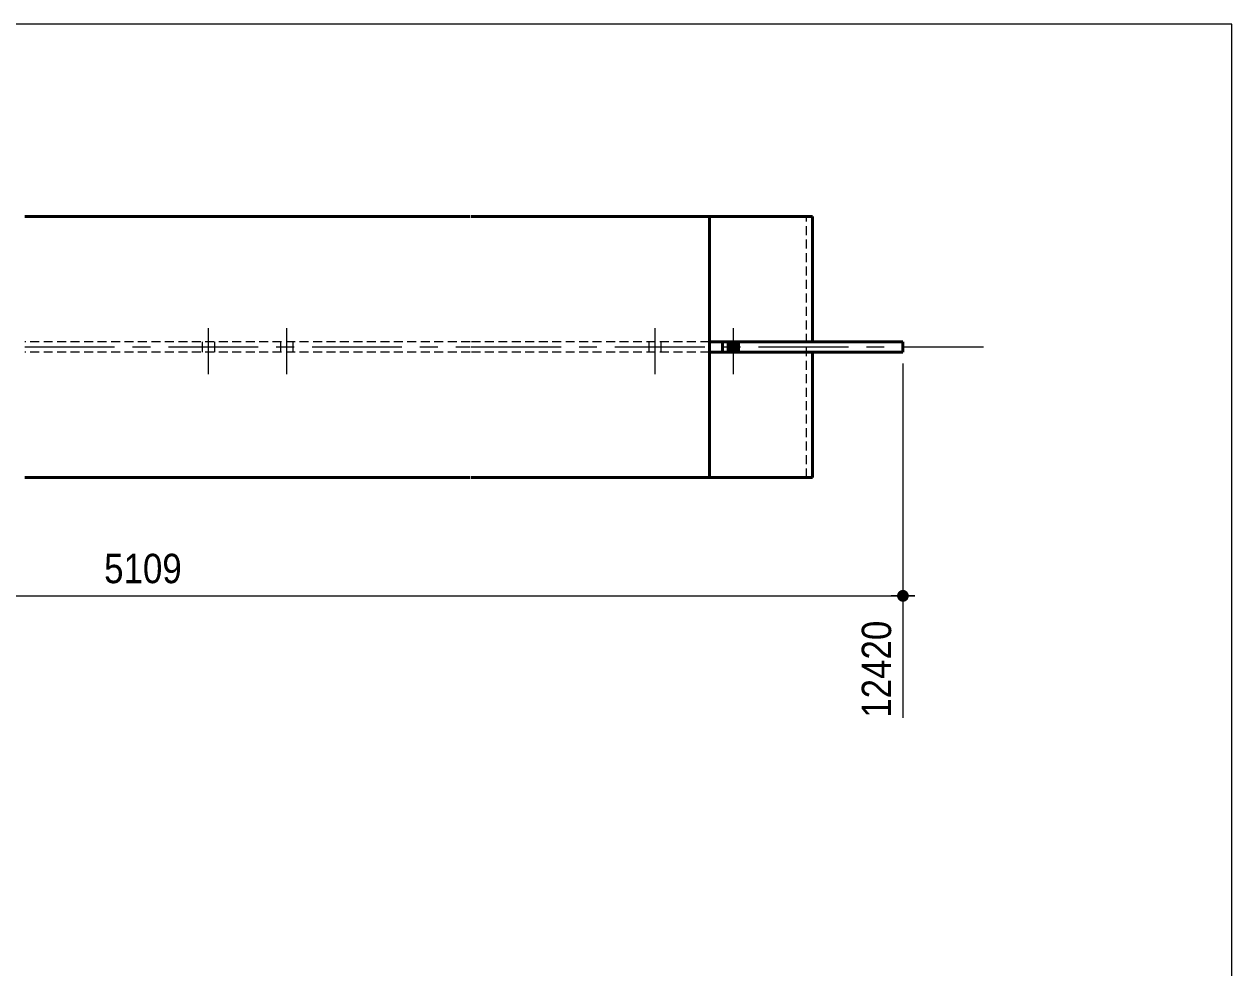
# Model space of a CAD drawing. Header units: millimetres. Extents: x 2 to 410, y 5 to 282.
# Drawn here: x 298.2 to 405, y 198.6 to 282 of the extents above; entities that cross this region are included whole.
import ezdxf

# ---------------------------------------------------------------- set-up
doc = ezdxf.new("R2010")
doc.units = ezdxf.units.MM
for name, pattern in [('AXES', [12.7, 7.9375, -1.5875, 1.5875, -1.5875]), ('CACHE2', [1.190625, 0.79375, -0.396875]), ('INTERROMPUX2', [9.525, 6.35, -3.175])]:
    doc.linetypes.add(name, pattern=pattern)
for name, color, linetype, lineweight in [('Axe', 1, 'Continuous', 0), ('Boulon', 7, 'Continuous', 0), ('Cache', 7, 'Continuous', 0), ('Cotation', 7, 'Continuous', 0), ('Feuille dessin', 5, 'Continuous', 0), ('Piece', 2, 'Continuous', 0)]:
    doc.layers.add(name, color=color, linetype=linetype, lineweight=lineweight)
doc.styles.add('ARIAL', font='ARIAL.TTF')

# ---------------------------------------------------------------- blocks, each defined once
blk = doc.blocks.new('*A19')
at = {"layer": 'Boulon', "linetype": 'INTERROMPUX2', "lineweight": 0}
for p, q in [((314.511782, 255.134615), (314.511782, 251.057692)), ((314.511782, 255.134615), (314.511782, 251.057692)), ((313.97332, 253.923077), (313.97332, 253)), ((313.97332, 253.923077), (313.97332, 253)), ((315.050243, 253.923077), (315.050243, 253)), ((315.050243, 253.923077), (315.050243, 253))]:
    blk.add_line(p, q, dxfattribs=at)
blk = doc.blocks.new('*A20')
at = {"layer": 'Boulon', "linetype": 'INTERROMPUX2', "lineweight": 0}
for p, q in [((321.434858, 255.134615), (321.434858, 251.057692)), ((321.434858, 255.134615), (321.434858, 251.057692)), ((320.896397, 253.923077), (320.896397, 253)), ((320.896397, 253.923077), (320.896397, 253)), ((321.97332, 253.923077), (321.97332, 253)), ((321.97332, 253.923077), (321.97332, 253))]:
    blk.add_line(p, q, dxfattribs=at)
blk = doc.blocks.new('*A27')
at = {"layer": 'Boulon', "linetype": 'INTERROMPUX2', "lineweight": 0}
for p, q in [((353.991728, 255.134615), (353.991728, 251.057692)), ((353.991728, 255.134615), (353.991728, 251.057692)), ((353.453267, 253.923077), (353.453267, 253)), ((353.453267, 253.923077), (353.453267, 253)), ((354.53019, 253.923077), (354.53019, 253)), ((354.53019, 253.923077), (354.53019, 253))]:
    blk.add_line(p, q, dxfattribs=at)
blk = doc.blocks.new('*A28')
at = {"layer": 'Boulon'}
blk.add_hatch(color=256, dxfattribs=at).paths.add_polyline_path([(360.38, 253), (360.38, 253.92), (361.45, 253.92), (361.45, 253)], flags=17)
blk.add_hatch(color=256, dxfattribs=at).paths.add_polyline_path([(360.38, 253), (360.38, 253.92), (361.45, 253.92), (361.45, 253)], flags=17)
at = {"layer": 'Boulon', "linetype": 'Continuous', "lineweight": 0}
for p, q in [((360.91, 255.13), (360.91, 251.06)), ((360.91, 255.13), (360.91, 251.06)), ((360.38, 253.92), (360.38, 253)), ((360.38, 253.92), (360.38, 253)), ((361.45, 253.92), (361.45, 253)), ((361.45, 253.92), (361.45, 253))]:
    blk.add_line(p, q, dxfattribs=at)
blk = doc.blocks.new('*A32')
at = {"layer": 'Axe', "color": 1, "linetype": 'AXES', "lineweight": 15}
for p, q in [((298.283346, 253.461538), (337.663293, 253.461538)), ((337.763293, 253.461538), (383.056, 253.461538))]:
    blk.add_line(p, q, dxfattribs=at)
at = {"layer": 'Cache', "color": 7, "linetype": 'CACHE2', "lineweight": 20}
for p, q in [((358.807245, 253.923077), (358.807245, 265)), ((367.402154, 241.923077), (367.402154, 265)), ((337.663293, 253.923077), (298.283346, 253.923077)), ((358.807078, 253.923077), (337.763293, 253.923077)), ((358.807078, 253), (358.807078, 253.923077)), ((337.663293, 253), (298.283346, 253)), ((358.807078, 253), (337.763293, 253)), ((358.807245, 241.923077), (358.807245, 253))]:
    blk.add_line(p, q, dxfattribs=at)
at = {"layer": 'Piece', "color": 2, "linetype": 'Continuous', "lineweight": 40}
for p, q in [((298.283346, 265), (337.663293, 265)), ((337.763293, 265), (367.932923, 265)), ((358.807292, 241.923077), (358.807292, 265)), ((367.932923, 253.923077), (367.932923, 265)), ((375.922721, 253.923077), (358.807078, 253.923077)), ((359.960819, 253), (359.960819, 253.923077)), ((375.922721, 253), (375.922721, 253.923077)), ((375.922721, 253), (358.807078, 253)), ((367.932923, 241.923077), (367.932923, 253)), ((337.663293, 241.923077), (298.283346, 241.923077)), ((358.807292, 241.923077), (337.763293, 241.923077)), ((367.932923, 241.923077), (358.807292, 241.923077))]:
    blk.add_line(p, q, dxfattribs=at)
blk = doc.blocks.new('*A39')
at = {"layer": 'Feuille dessin', "linetype": 'Continuous', "lineweight": 0}
for p, q in [((405, 282), (5, 282)), ((405, 5), (405, 282))]:
    blk.add_line(p, q, dxfattribs=at)
blk = doc.blocks.new('*A95')
at = {"layer": 'Cotation'}
blk.add_hatch(color=256, dxfattribs=at).paths.add_polyline_path([(375.9, 230.94), (375.87, 230.94), (375.85, 230.95), (375.82, 230.95), (375.8, 230.96), (375.77, 230.96), (375.75, 230.97), (375.72, 230.98), (375.7, 230.99), (375.68, 231), (375.66, 231.02), (375.63, 231.03), (375.61, 231.04), (375.59, 231.06), (375.57, 231.08), (375.56, 231.09), (375.54, 231.11), (375.52, 231.13), (375.51, 231.15), (375.49, 231.17), (375.48, 231.19), (375.46, 231.22), (375.45, 231.24), (375.44, 231.26), (375.43, 231.29), (375.43, 231.31), (375.42, 231.34), (375.41, 231.36), (375.41, 231.39), (375.41, 231.41), (375.4, 231.44), (375.4, 231.46), (375.4, 231.49), (375.41, 231.51), (375.41, 231.54), (375.41, 231.56), (375.42, 231.59), (375.43, 231.61), (375.43, 231.64), (375.44, 231.66), (375.45, 231.68), (375.46, 231.71), (375.48, 231.73), (375.49, 231.75), (375.51, 231.77), (375.52, 231.79), (375.54, 231.81), (375.56, 231.83), (375.57, 231.85), (375.59, 231.86), (375.61, 231.88), (375.63, 231.89), (375.66, 231.91), (375.68, 231.92), (375.7, 231.93), (375.72, 231.94), (375.75, 231.95), (375.77, 231.96), (375.8, 231.97), (375.82, 231.97), (375.85, 231.98), (375.87, 231.98), (375.9, 231.98), (375.92, 231.98), (375.95, 231.98), (375.97, 231.98), (376, 231.98), (376.02, 231.97), (376.05, 231.97), (376.07, 231.96), (376.1, 231.95), (376.12, 231.94), (376.15, 231.93), (376.17, 231.92), (376.19, 231.91), (376.21, 231.89), (376.23, 231.88), (376.25, 231.86), (376.27, 231.85), (376.29, 231.83), (376.31, 231.81), (376.32, 231.79), (376.34, 231.77), (376.36, 231.75), (376.37, 231.73), (376.38, 231.71), (376.39, 231.68), (376.4, 231.66), (376.41, 231.64), (376.42, 231.61), (376.43, 231.59), (376.43, 231.56), (376.44, 231.54), (376.44, 231.51), (376.44, 231.49), (376.44, 231.46), (376.44, 231.44), (376.44, 231.41), (376.44, 231.39), (376.43, 231.36), (376.43, 231.34), (376.42, 231.31), (376.41, 231.29), (376.4, 231.26), (376.39, 231.24), (376.38, 231.22), (376.37, 231.19), (376.36, 231.17), (376.34, 231.15), (376.32, 231.13), (376.31, 231.11), (376.29, 231.09), (376.27, 231.08), (376.25, 231.06), (376.23, 231.04), (376.21, 231.03), (376.19, 231.02), (376.17, 231), (376.15, 230.99), (376.12, 230.98), (376.1, 230.97), (376.07, 230.96), (376.05, 230.96), (376.02, 230.95), (376, 230.95), (375.97, 230.94), (375.95, 230.94), (375.92, 230.94)], flags=17)
at = {"layer": 'Cotation', "linetype": 'Continuous', "lineweight": 0}
for p, q in [((375.92, 252), (375.92, 220.68)), ((375.92, 232.5), (375.92, 230.42)), ((242.4, 231.46), (375.92, 231.46)), ((376.96, 231.46), (374.88, 231.46)), ((375.92, 231.46), (376.96, 231.46))]:
    blk.add_line(p, q, dxfattribs=at)
at = {"layer": 'Cotation'}
blk.add_point((375.92, 231.46), dxfattribs=at)
at = {"layer": 'Cotation', "style": 'ARIAL', "width": 0.85}
blk.add_text('5109', height=2.6, dxfattribs=at).set_placement((305.3, 232.58))
blk.add_text('12420', height=2.6, rotation=90.0002, dxfattribs=at).set_placement((374.88, 220.68))

msp = doc.modelspace()

# ---------------------------------------------------------------- block references
at = {"lineweight": 0}
for name in ['*A39', '*A32', '*A95', '*A19', '*A20', '*A27', '*A28']:
    msp.add_blockref(name, (0, 0), dxfattribs=at)

doc.saveas('drawing.dxf')
